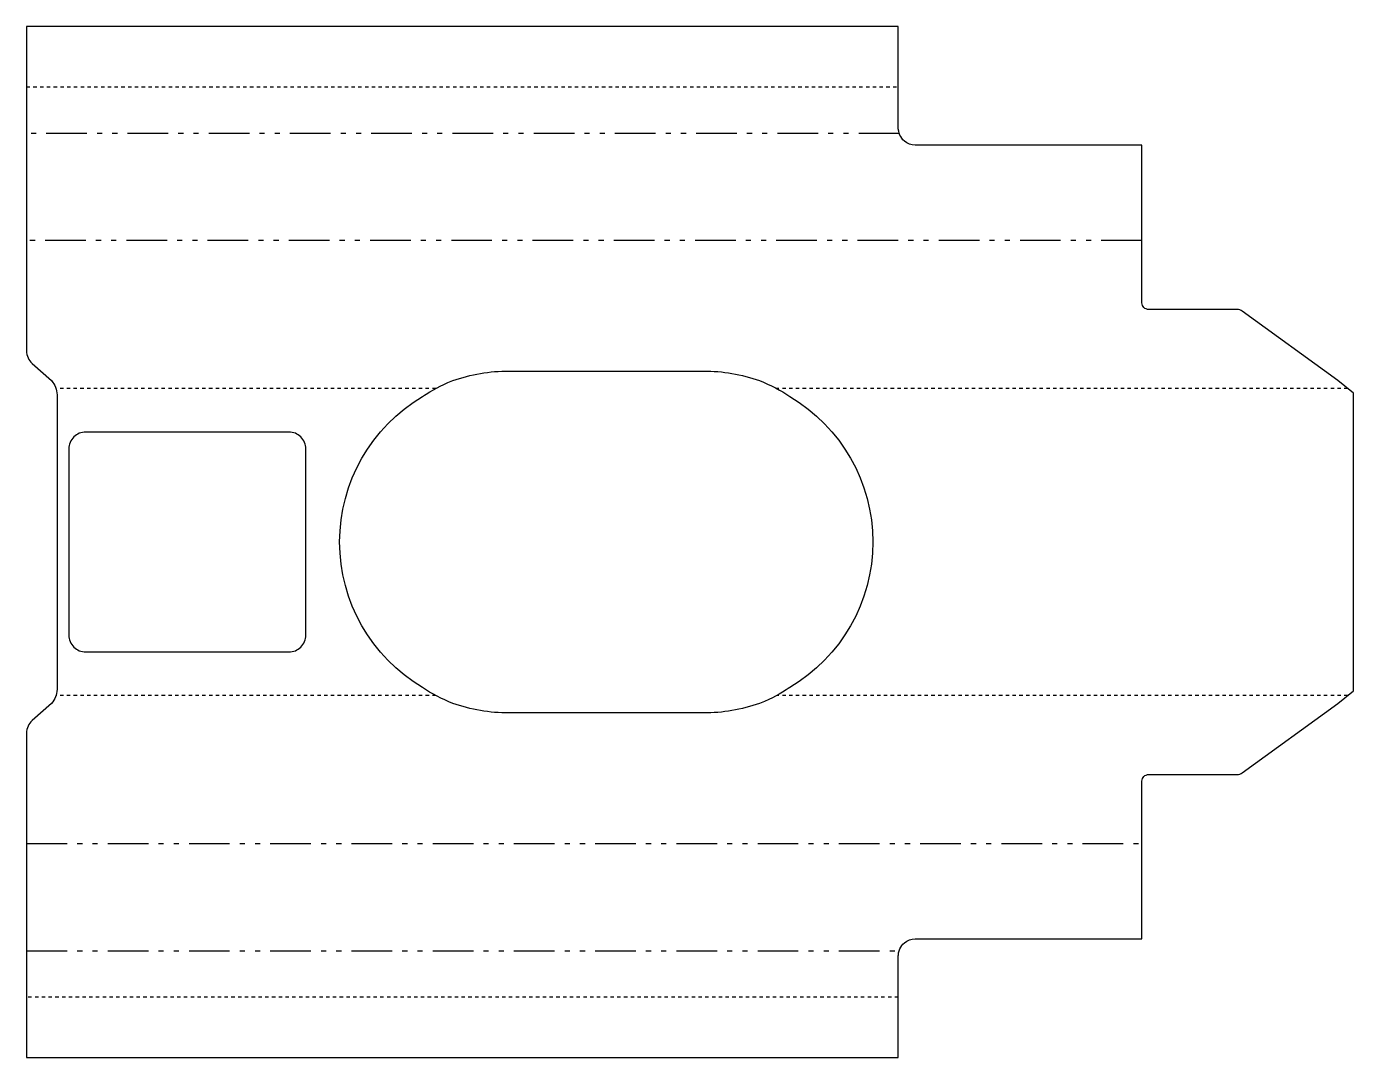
# Model space of a CAD drawing. Header units: millimetres. Extents: x -525 to 259, y -548 to 61.
import ezdxf

# ---------------------------------------------------------------- set-up
doc = ezdxf.new("R2010")
doc.units = ezdxf.units.MM
doc.linetypes.add('DASHDOTDOT', pattern=[48, 24, -6, 3, -6, 3, -6])
doc.linetypes.add('DOT', pattern=[4, 2, -2])
doc.layers.get('0').update_dxf_attribs({"color": 250, "linetype": 'CONTINUOUS'})
doc.layers.add('Bend', color=94, linetype='DOT')
doc.layers.add('MBend', color=94, linetype='DASHDOTDOT')

msp = doc.modelspace()

# ---------------------------------------------------------------- linework, layer by layer
for points in [[(-507, -156.44), (-507, -330.55), (-507.1, -331.82), (-507.26, -332.97), (-507.49, -334.01), (-507.79, -334.94), (-508.26, -336.03), (-508.84, -337.06), (-509.52, -338.02), (-510.3, -338.92), (-521.64, -349.01, 0.214228), (-525, -356.48), (-525, -548.19), (-10, -548.19), (-10, -489.04), (-9.95, -488.21), (-9.88, -487.5), (-9.73, -486.4), (-9.4, -485.19), (-8.94, -483.99), (-8.44, -483.01), (-7.85, -482.08), (-7.16, -481.19), (-6.36, -480.34, -0.1742), (0, -478.06), (134, -478.06), (134, -384.92, -0.414214), (138, -380.92), (190.38, -380.92, 0.158384), (193.31, -379.96), (249.81, -338.92), (259, -331.39), (259, -155.6), (249.81, -148.07), (193.31, -107.02, 0.158384), (190.38, -106.07), (138, -106.07, -0.414214), (134, -102.07), (134, -8.93), (0, -8.93, -0.1742), (-6.36, -6.65), (-7.2, -5.72), (-7.9, -4.8), (-8.49, -3.89), (-8.94, -3), (-9.38, -1.83), (-9.7, -0.6), (-9.91, 0.69), (-9.97, 1.37), (-10, 2.05), (-10, 61.2), (-525, 61.2), (-525, -130.51, 0.214228), (-521.64, -137.98), (-510.3, -148.07), (-509.39, -149.16), (-508.8, -149.97), (-508.26, -150.94), (-507.79, -152.06), (-507.45, -153.1), (-507.21, -154.18), (-507.06, -155.29)], [(-273.12, -148.07, -0.08459), (-240, -142.43), (-125, -142.43, -0.08459), (-91.88, -148.07), (-89.48, -149.07), (-87.13, -150.12), (-84.82, -151.22), (-82.55, -152.39), (-80.15, -153.69), (-78.18, -154.82), (-76.94, -155.6), (-73.97, -157.49, -0.569426), (-73.97, -329.49), (-75.04, -330.19), (-76.1, -330.88), (-78.25, -332.2), (-80.4, -333.45), (-82.55, -334.63), (-84.35, -335.54), (-86.5, -336.56), (-89.01, -337.69), (-91.88, -338.92, -0.08459), (-125, -344.56), (-240, -344.56, -0.08459), (-273.12, -338.92), (-275.52, -337.92), (-277.87, -336.87), (-280.18, -335.77), (-282.45, -334.6), (-284.85, -333.3), (-286.82, -332.17), (-288.06, -331.39), (-291.03, -329.49, -0.569426), (-291.03, -157.49), (-289.96, -156.79), (-288.9, -156.11), (-286.75, -154.79), (-284.6, -153.54), (-282.45, -152.36), (-280.65, -151.44), (-278.5, -150.43), (-275.99, -149.3)], [(-490, -308.49), (-370, -308.49, 0.414214), (-360, -298.49), (-360, -188.49, 0.414214), (-370, -178.49), (-490, -178.49, 0.414214), (-500, -188.49), (-500, -298.49, 0.414214)]]:
    msp.add_lwpolyline(points, format="xyb", close=True)
at = {"layer": 'Bend'}
for p, q in [((-525, 25.49), (-10, 25.49)), ((-283.22, -152.78), (-507.55, -152.78)), ((255.56, -152.78), (-81.82, -152.78)), ((-283.18, -334.21), (-507.56, -334.21)), ((255.56, -334.21), (-81.78, -334.21)), ((-10, -512.48), (-525, -512.48))]:
    msp.add_line(p, q, dxfattribs=at)
at = {"layer": 'MBend'}
for p, q in [((-9.34, -1.93), (-525, -1.93)), ((134, -65.36), (-525, -65.36)), ((-525, -421.63), (134, -421.63)), ((-525, -485.06), (-9.35, -485.06))]:
    msp.add_line(p, q, dxfattribs=at)

doc.saveas('drawing.dxf')
